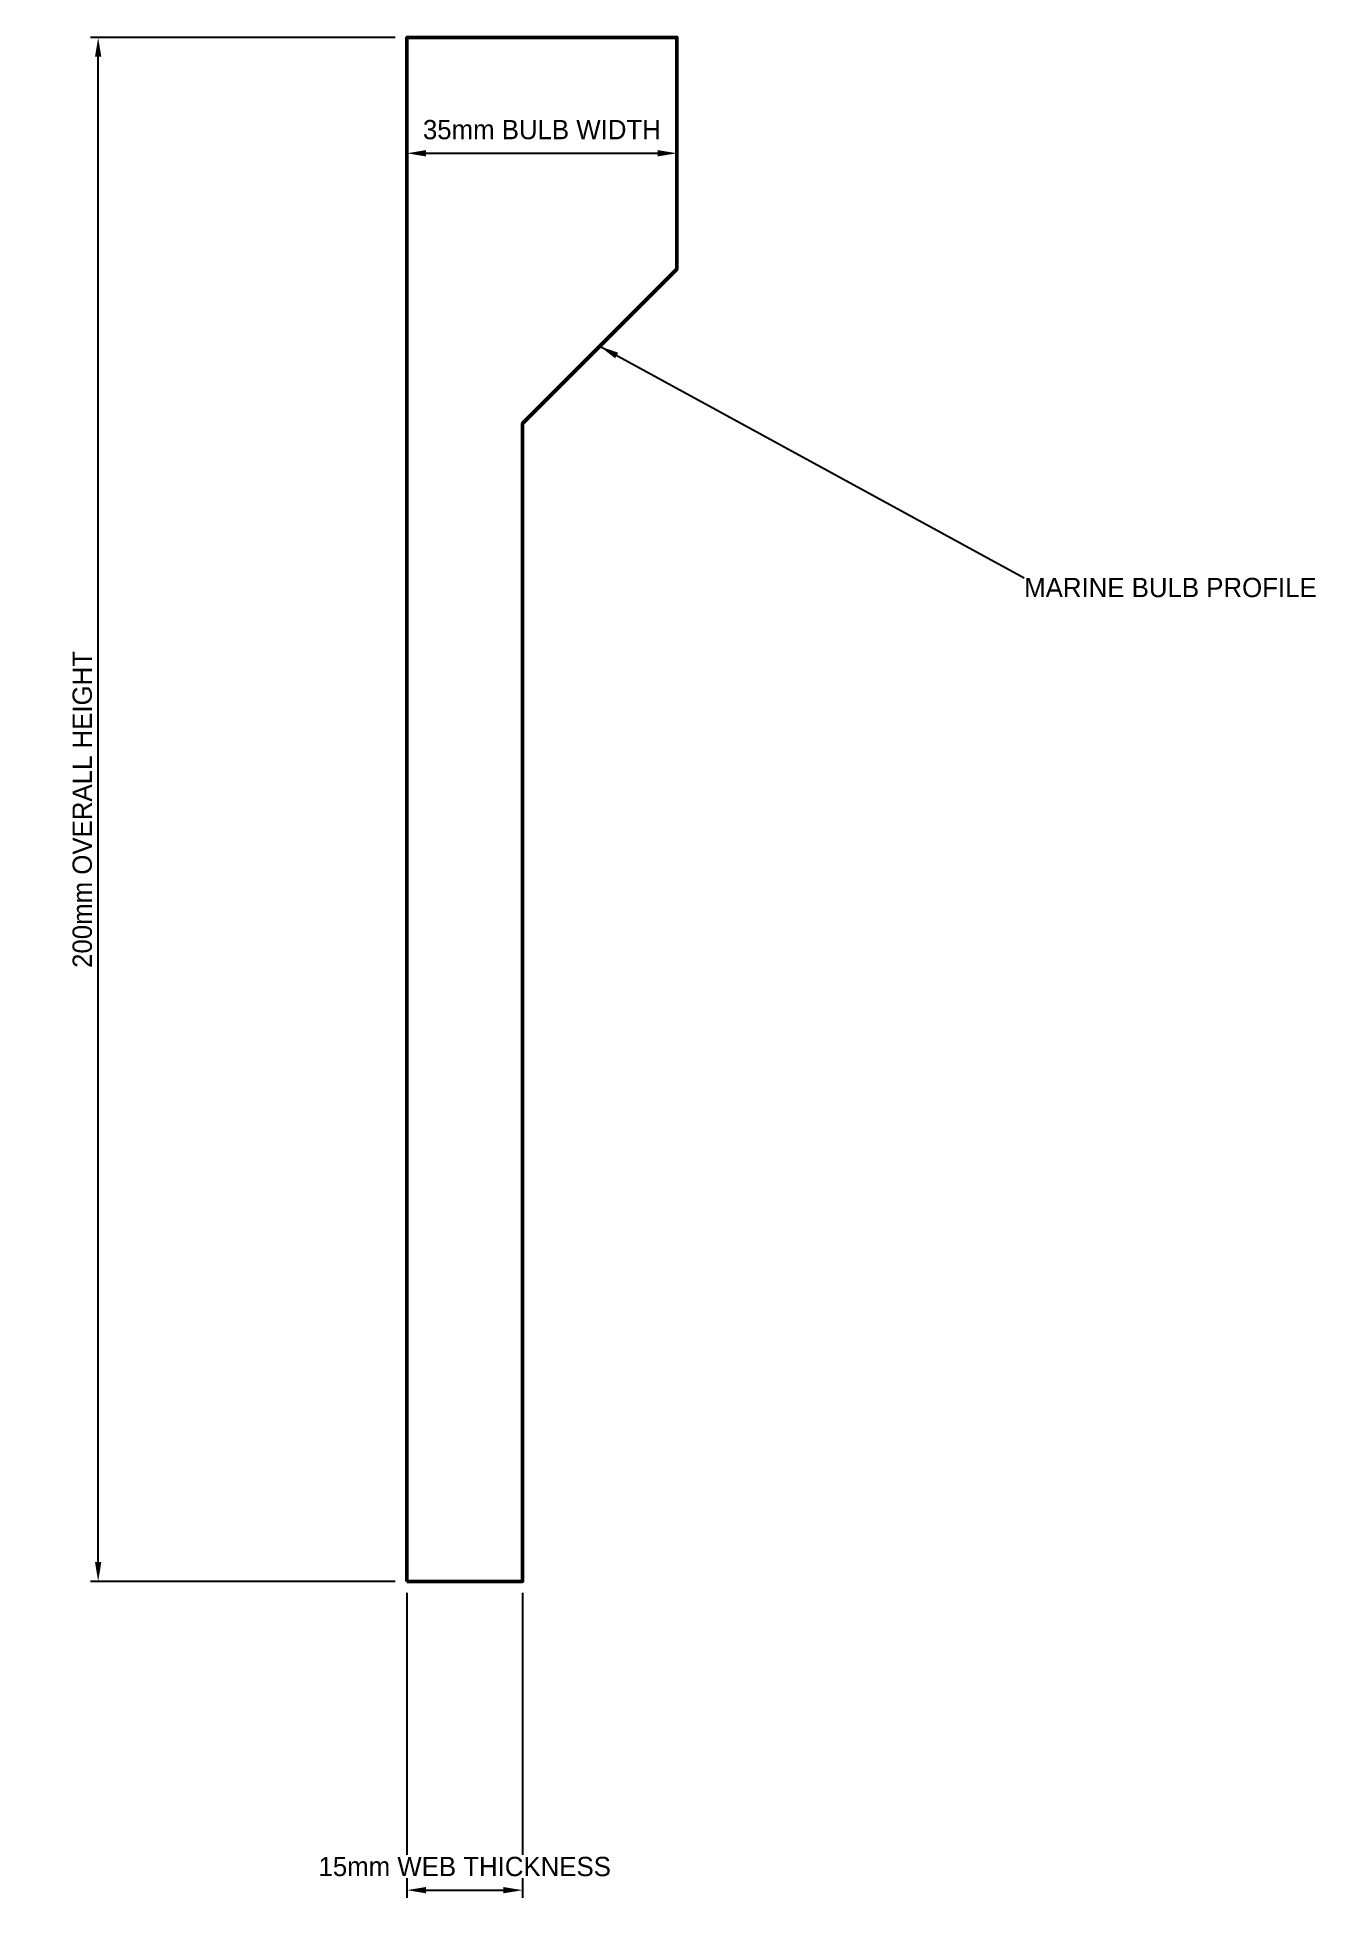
# Model space of a CAD drawing. Header units: metres. Extents: x -48 to 118, y -43 to 200.
import ezdxf

# ---------------------------------------------------------------- set-up
doc = ezdxf.new("R2010")
doc.units = ezdxf.units.M
doc.layers.add('DIMENSIONS', color=7, linetype='Continuous', lineweight=25)
doc.layers.add('GEOMETRY', color=7, linetype='Continuous', lineweight=50)
doc.dimstyles.new('ENGINEERING_STYLE', dxfattribs={"dimtxt": 2.5, "dimasz": 2.5, "dimexe": 1, "dimexo": 1.5, "dimgap": 0.8, "dimtad": 1, "dimcen": 2.5, "dimazin": 3, "dimtfac": 1, "dimtmove": 0, "dimatfit": 3, "dimtfill": 1})

msp = doc.modelspace()

# ---------------------------------------------------------------- linework, layer by layer
at = {"layer": 'GEOMETRY'}
msp.add_lwpolyline([(0, 0), (0, 200), (35, 200), (35, 170), (15, 150), (15, 0)], close=True, dxfattribs=at)

# ---------------------------------------------------------------- texts
at = {"layer": 'DIMENSIONS', "insert": (80, 130), "char_height": 2.5, "attachment_point": 1}
msp.add_mtext('MARINE BULB PROFILE', dxfattribs=at)

# ---------------------------------------------------------------- leaders
at = {"layer": 'DIMENSIONS'}
msp.add_leader([(25, 160), (80, 130)], dimstyle='ENGINEERING_STYLE', dxfattribs=at)

# ---------------------------------------------------------------- next in the draw order: dimensions: what is measured, and where the dimension line sits
msp.add_linear_dim(base=(0, -40), p1=(0, 0), p2=(15, 0), text='15mm WEB THICKNESS', dimstyle='ENGINEERING_STYLE', dxfattribs=at).render()

# ---------------------------------------------------------------- next in the draw order: dimensions: what is measured, and where the dimension line sits
msp.add_linear_dim(base=(-40, 0), p1=(0, 0), p2=(0, 200), angle=90, text='200mm OVERALL HEIGHT', dimstyle='ENGINEERING_STYLE', dxfattribs=at).render()

# ---------------------------------------------------------------- next in the draw order: dimensions: what is measured, and where the dimension line sits
msp.add_linear_dim(base=(0, 185), p1=(0, 170), p2=(35, 170), text='35mm BULB WIDTH', dimstyle='ENGINEERING_STYLE', dxfattribs=at).render()

doc.saveas('drawing.dxf')
